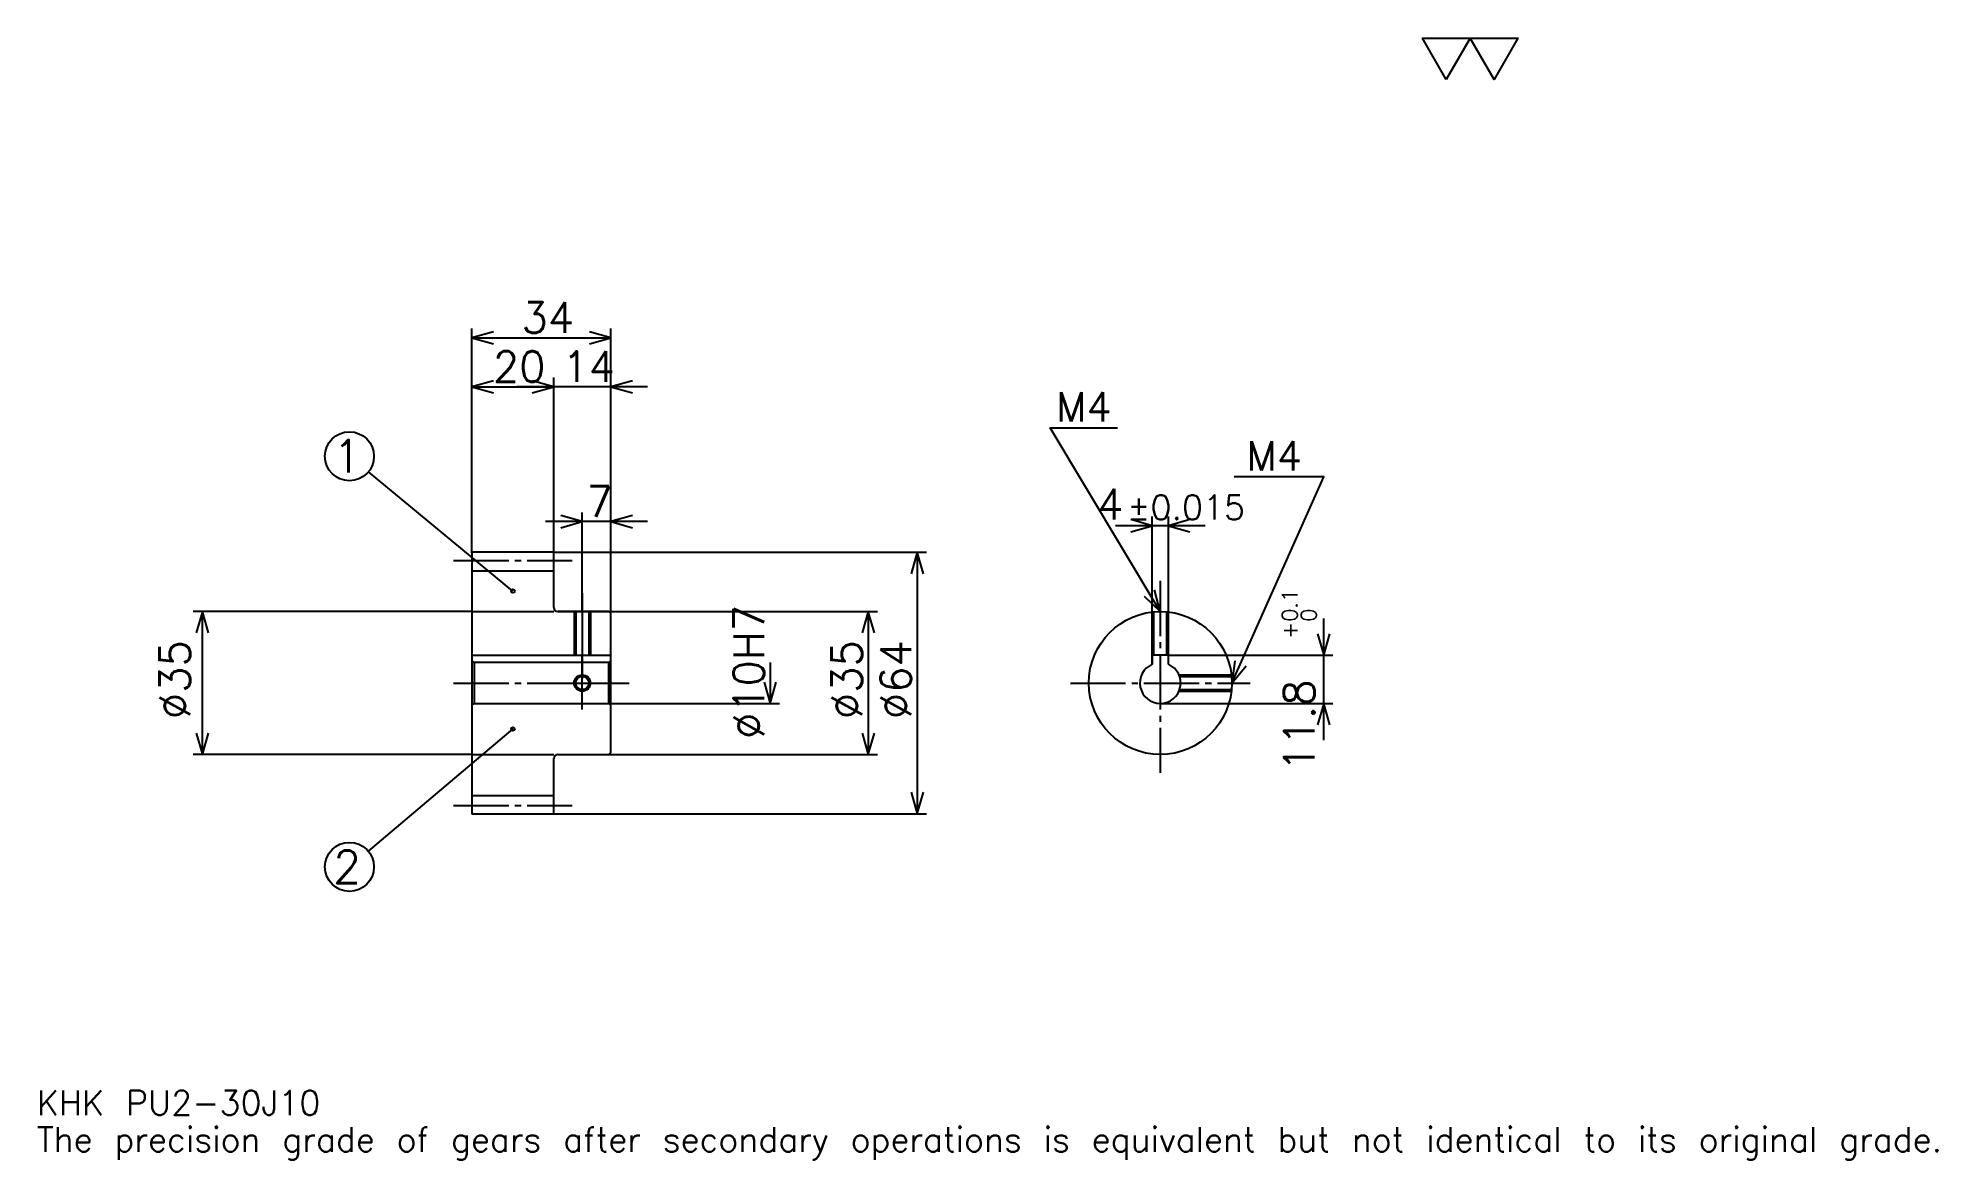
# Model space of a CAD drawing. Extents: x 15 to 480, y 6 to 280.
import ezdxf

# ---------------------------------------------------------------- set-up
doc = ezdxf.new("R2010")
doc.units = 0
doc.linetypes.add('DASHDOT', pattern=[18, 13.5, -1.5, 1.5, -1.5])
doc.layers.get('0').update_dxf_attribs({"linetype": 'CONTINUOUS'})
doc.layers.add('DASHDOT', color=6, linetype='DASHDOT')
doc.styles.add('KANJI', font='TXT', dxfattribs={"bigfont": 'BIGFONT'})

msp = doc.modelspace()

# ---------------------------------------------------------------- linework, layer by layer
at = {"color": 5}
for p, q in [((121.5, 154.25), (121.5, 209)), ((121.5, 206.75), (155.5, 206.75)), ((155.5, 154.25), (155.5, 209)), ((141.5, 154.25), (141.5, 197)), ((121.5, 194.75), (141.5, 194.75)), ((164.5, 194.75), (132.5, 194.75)), ((131.5, 144.75), (96.128235, 173.931702)), ((148.5, 154.25), (148.5, 164)), ((288, 129.050003), (288, 163)), ((292, 129.050003), (292, 163)), ((164.5, 161.75), (139.5, 161.75)), ((301, 160.75), (279, 160.75)), ((121.5, 154.149994), (121.5, 154.25)), ((141.399994, 154.25), (155.5, 154.25)), ((141.5, 154.149994), (141.5, 154.25)), ((148.5, 139.75), (148.5, 154.25)), ((148.5, 139.75), (148.5, 154.25)), ((155.5, 154.25), (232.75, 154.25)), ((155.5, 139.25), (155.5, 154.25)), ((230.5, 154.25), (230.5, 90.25)), ((121.5, 139.75), (53.25, 139.75)), ((55.5, 104.75), (55.5, 139.75)), ((142.5, 139.75), (155.5, 139.75)), ((155.5, 139.75), (220.75, 139.75)), ((218.5, 139.75), (218.5, 104.75)), ((330, 108.25), (330, 138.050003)), ((194.5, 127.25), (194.5, 117.25)), ((292, 129.050003), (332.25, 129.050003)), ((155.5, 117.25), (196.75, 117.25)), ((290, 117.25), (332.25, 117.25)), ((131.5, 111), (96.085747, 81.119225)), ((121.5, 104.75), (53.25, 104.75)), ((142.5, 104.75), (155.5, 104.75)), ((155.5, 104.75), (220.75, 104.75)), ((141.399994, 90.25), (155.5, 90.25)), ((155.5, 90.25), (232.75, 90.25))]:
    msp.add_line(p, q, dxfattribs=at)
at = {"color": 4}
for p, q in [((121.5, 149.75), (141.5, 149.75)), ((121.5, 139.75), (141.5, 139.75)), ((121.5, 129.050003), (155.5, 129.050003)), ((122, 127.25), (122, 117.25)), ((155, 127.25), (155.5, 127.75)), ((155, 117.25), (155.5, 116.75)), ((121.5, 104.75), (141.5, 104.75)), ((121.5, 94.75), (141.5, 94.75))]:
    msp.add_line(p, q, dxfattribs=at)
at = {"color": 7}
msp.add_lwpolyline([(360, 270), (354.149994, 280.140015), (377.549988, 280.140015), (371.700012, 270), (365.850006, 280.140015), (360, 270)], dxfattribs=at)
at = {"color": 5}
for points in [[(126.75, 208.25), (121.5, 206.75), (126.75, 205.25)], [(150.25, 205.25), (155.5, 206.75), (150.25, 208.25)], [(126.75, 196.25), (121.5, 194.75), (126.75, 193.25)], [(136.25, 193.25), (141.5, 194.75), (136.25, 196.25)], [(136.25, 193.25), (141.5, 194.75), (136.25, 196.25)], [(160.75, 196.25), (155.5, 194.75), (160.75, 193.25)], [(290, 139.75), (263, 184.75), (279.5, 184.75)], [(307.5, 122.25), (330, 172.75), (308.100006, 172.75)], [(143.25, 160.25), (148.5, 161.75), (143.25, 163.25)], [(160.75, 163.25), (155.5, 161.75), (160.75, 160.25)], [(282.75, 159.25), (288, 160.75), (282.75, 162.25)], [(297.25, 162.25), (292, 160.75), (297.25, 159.25)], [(232, 149), (230.5, 154.25), (229, 149)], [(286.012665, 143.480103), (290, 139.75), (288.585144, 145.02359)], [(57, 134.5), (55.5, 139.75), (54, 134.5)], [(220, 134.5), (218.5, 139.75), (217, 134.5)], [(328.5, 134.300003), (330, 129.050003), (331.5, 134.300003)], [(308.266479, 127.656013), (307.5, 122.25), (311.006775, 126.435081)], [(193, 122.5), (194.5, 117.25), (196, 122.5)], [(331.5, 112), (330, 117.25), (328.5, 112)], [(54, 110), (55.5, 104.75), (57, 110)], [(217, 110), (218.5, 104.75), (220, 110)], [(229, 95.5), (230.5, 90.25), (232, 95.5)]]:
    msp.add_lwpolyline(points, dxfattribs=at)
at = {"color": 4}
for points in [[(141.5, 140.75), (141.5, 154.149994), (141.399994, 154.25), (121.599998, 154.25), (121.5, 154.149994), (121.5, 116.75)], [(142.5, 104.75), (155, 104.75), (155.5, 105.25), (155.5, 139.25), (155, 139.75), (142.5, 139.75)], [(146.5, 139.75), (146.5, 129.050003)], [(146.880005, 139.75), (146.880005, 129.050003)], [(150.119995, 139.75), (150.119995, 129.050003)], [(150.5, 139.75), (150.5, 129.050003)], [(288, 126.832573), (288, 139.635345)], [(288.380005, 129.050003), (288.380005, 139.67485)], [(291.619995, 129.050003), (291.619995, 139.67485)], [(292, 126.832573), (292, 139.635345)], [(121.5, 116.75), (122, 117.25), (155, 117.25), (155, 127.25), (122, 127.25), (121.5, 127.75)], [(292, 126.832573), (292, 129.050003), (288, 129.050003), (288, 126.832573)], [(294.582581, 124.25), (307.385345, 124.25)], [(294.730286, 123.870003), (307.424866, 123.870003)], [(121.5, 116.75), (121.5, 90.349998), (121.599998, 90.25), (141.399994, 90.25), (141.5, 90.349998), (141.5, 103.75)], [(294.582581, 120.25), (307.385345, 120.25)], [(294.730286, 120.629997), (307.424866, 120.629997)]]:
    msp.add_lwpolyline(points, dxfattribs=at)
at = {"color": 5}
for centre, radius in [((91.5, 177.75), 6), ((131.5, 144.75), 0.45), ((131.5, 111), 0.45), ((91.5, 77.25), 6)]:
    msp.add_circle(centre, radius, dxfattribs=at)
at = {"color": 4}
for centre, radius in [((290, 122.25), 17.5), ((148.5, 122.25), 1.62)]:
    msp.add_circle(centre, radius, dxfattribs=at)
at = {"color": 7}
msp.add_circle((148.5, 122.25), 2, dxfattribs=at)
at = {"color": 4}
for centre, radius, start, end in [((142.5, 140.75), 1, 180, 270), ((290, 122.25), 5, 113.57817801, 66.42182199), ((142.5, 103.75), 1, 90, 180)]:
    msp.add_arc(centre, radius, start, end, dxfattribs=at)
at = {"layer": 'DASHDOT', "color": 7}
for p, q in [((117, 152.25), (146, 152.25)), ((290, 147.25), (290, 100.25)), ((148.5, 139.75), (148.5, 122.25)), ((117, 122.25), (160, 122.25)), ((268, 122.25), (312, 122.25)), ((117, 92.25), (146, 92.25))]:
    msp.add_line(p, q, dxfattribs=at)
for points in [[(148.5, 144.25), (148.5, 124.550003)], [(148.5, 115.75), (148.5, 128.75)], [(142, 122.25), (155, 122.25)]]:
    msp.add_lwpolyline(points, dxfattribs=at)

# ---------------------------------------------------------------- texts
at = {"color": 7, "style": 'KANJI'}
for s, height, p in [('34', 7.5, (133.625, 207.949997)), ('20', 7.5, (126.625, 195.949997)), ('14', 7.5, (143.625, 195.949997)), ('M4', 7.2, (264.5, 186.25)), ('1', 8, (87.5, 173.75)), ('M4', 7.2, (311.100006, 174.25)), ('7', 7.5, (149.5625, 162.949997)), ('4', 7.5, (274.518494, 162.25)), ('%%p0.015', 6, (281.942596, 162.25)), ('2', 8, (87.5, 73.25)), ('KHK PU2-30J10', 6, (15, 16.5)), ('The precision grade of gears after secondary operations is equivalent but not identical to its original grade.', 6, (15, 7.5))]:
    msp.add_text(s, height=height, dxfattribs=at).set_placement(p)
for s, height, p in [('%%c10H7', 7.5, (193, 108.5625)), ('0.1', 3.75, (323.549988, 137.247787)), ('0', 3.75, (328.200012, 137.247787)), ('+', 3.75, (323.549988, 133.047775)), ('%%c35', 7.5, (52.5, 113.4375)), ('%%c35', 7.5, (217, 113.4375)), ('%%c64', 7.5, (229, 113.4375)), ('11.8', 7.5, (327.75, 100.584808))]:
    msp.add_text(s, height=height, rotation=90, dxfattribs=at).set_placement(p)

doc.saveas('drawing.dxf')
